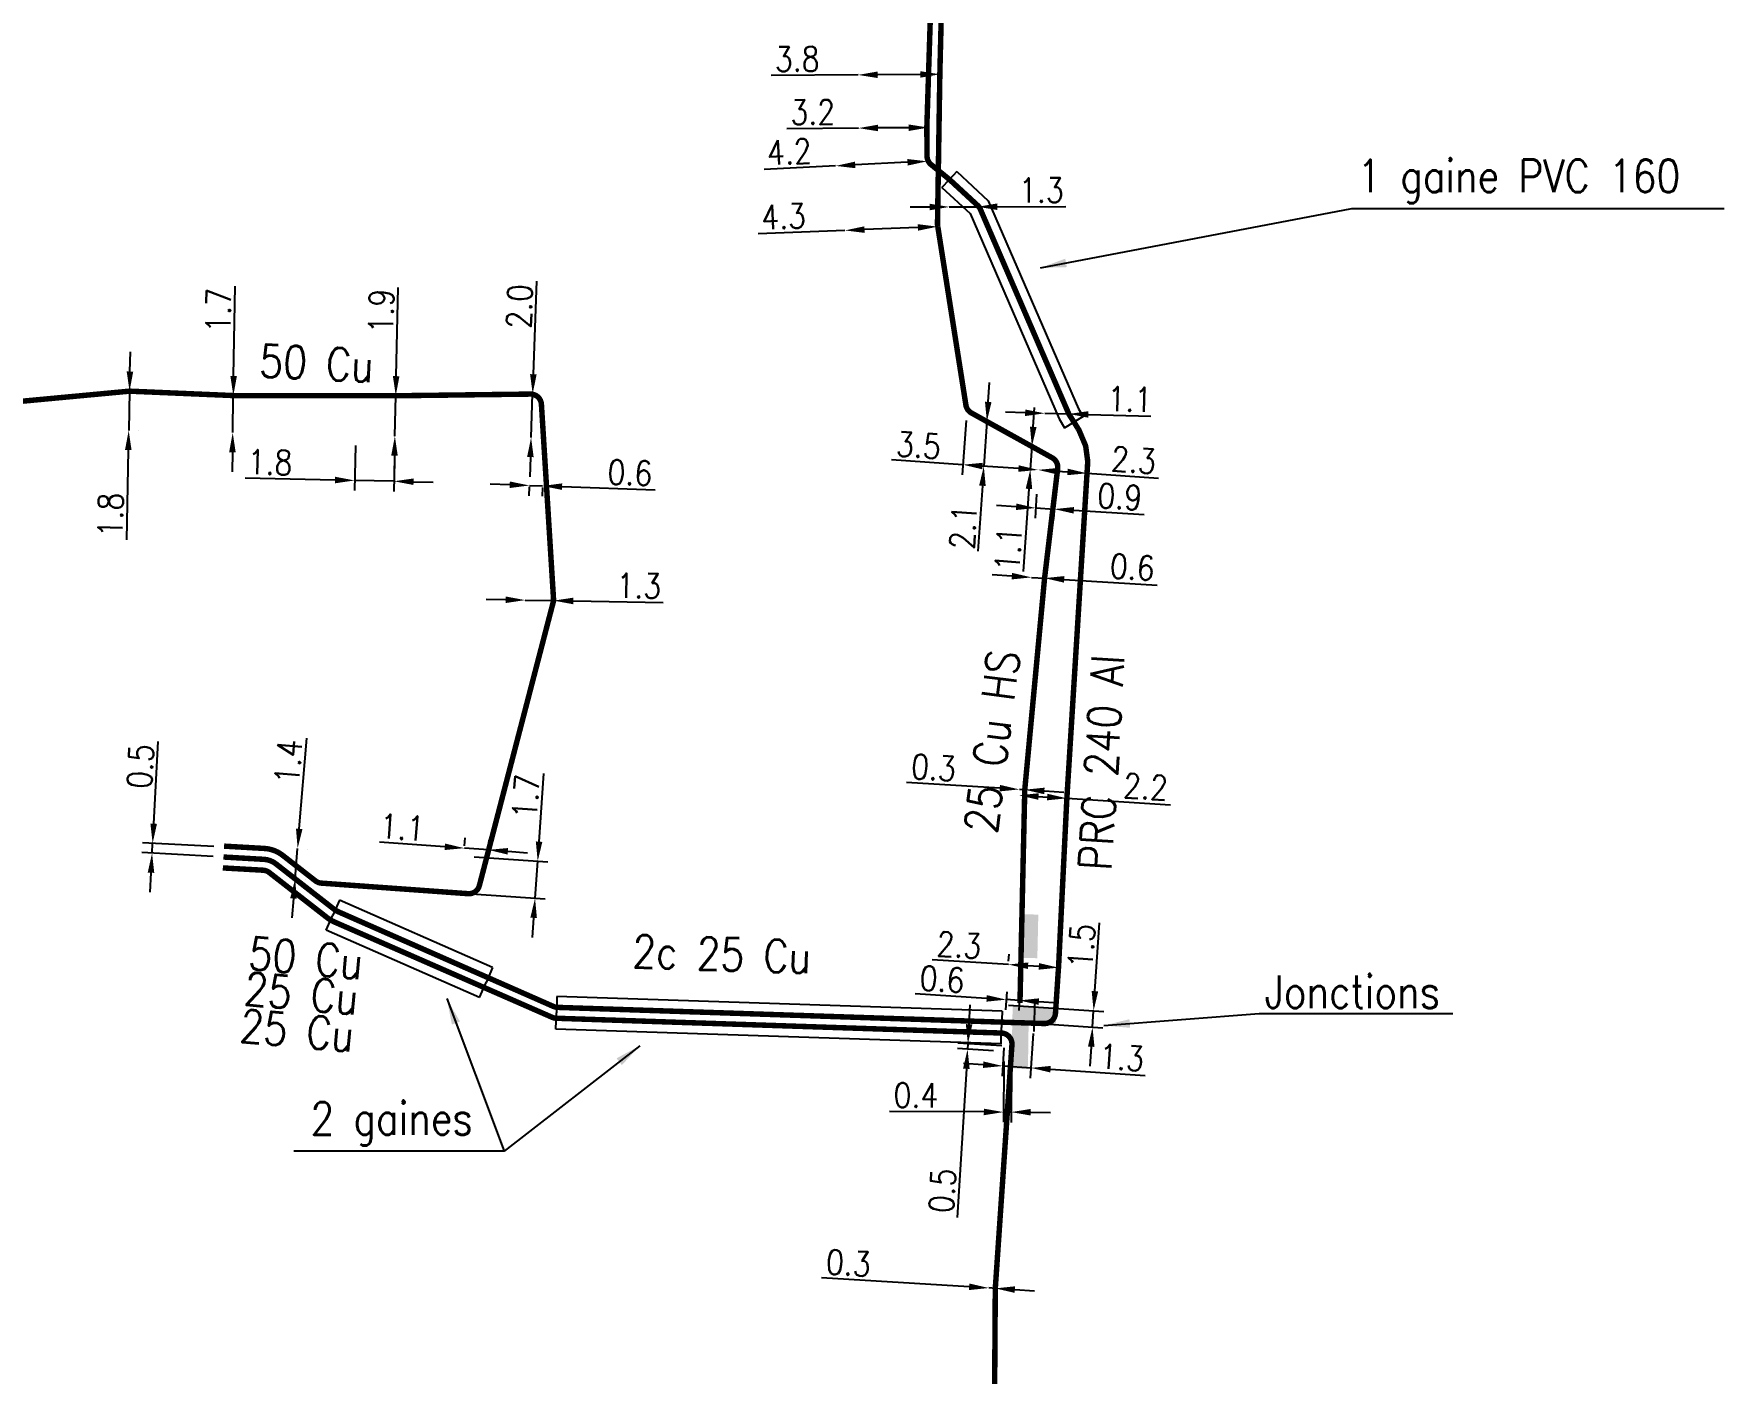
# Model space of a CAD drawing. Header units: millimetres. Extents: x 183999 to 184984, y 126000 to 127000.
# Drawn here: x 184782 to 184859.5, y 126127 to 126188.4 of the extents above; entities that cross this region are included whole.
import ezdxf
from ezdxf.enums import TextEntityAlignment as Align

# ---------------------------------------------------------------- set-up
doc = ezdxf.new("R2010")
doc.units = ezdxf.units.MM
doc.header["$PDMODE"] = 34
doc.layers.get('0').update_dxf_attribs({"linetype": 'CONTINUOUS'})
doc.layers.get('DEFPOINTS').update_dxf_attribs({"linetype": 'CONTINUOUS'})
for name, color, linetype in [('M_120', 5, 'M_ST_13'), ('M_300', 7, 'CONTINUOUS'), ('M_400', 7, 'CONTINUOUS'), ('M_908', 252, 'CONTINUOUS')]:
    doc.layers.add(name, color=color, linetype=linetype)
doc.styles.add('M_ROMANS', font='ROMANS.shx', dxfattribs={"width": 0.75})
doc.styles.get("Standard").update_dxf_attribs({"font": 'romans.shx', "width": 0.85})
doc.linetypes.add('M_ST_13', pattern='A,5,-0.3,["oo",Standard,S=1.5,R=0,X=0,Y=-0.5],-3', length=8.3)
doc.linetypes.add('MT_HS', pattern='A,2,-1,["E",Standard,S=0.85,R=0,X=-0.27,Y=-0.4],-1', length=4)
doc.dimstyles.get("Standard").update_dxf_attribs({"dimtxt": 1.5, "dimasz": 1.2, "dimexe": 0.625, "dimexo": 0.625, "dimgap": 0.25, "dimtad": 1, "dimdec": 1, "dimzin": 0, "dimdsep": 46, "dimtxsty": 'Standard', "dimcen": -0.5, "dimadec": 0, "dimazin": 0, "dimtfac": 1, "dimtdec": 1, "dimtmove": 0, "dimatfit": 3, "dimfxl": 1, "dimtolj": 1, "dimtzin": 0, "dimarcsym": 0})

# ---------------------------------------------------------------- blocks, each defined once
blk = doc.blocks.new('*D32')
at = {"layer": 'DEFPOINTS', "color": 0, "linetype": 'Continuous'}
for p in [(184826.662, 126144.931), (184827.261, 126144.893), (184826.611, 126144.103)]:
    blk.add_point(p, dxfattribs=at)
at = {"layer": 'M_908', "color": 0, "linetype": 'Continuous', "lineweight": -2}
for p, q in [((184825.713, 126144.159), (184822.44, 126144.363)), ((184826.633, 126144.463), (184826.582, 126143.635)), ((184827.21, 126144.066), (184826.611, 126144.103)), ((184827.232, 126144.426), (184827.181, 126143.598)), ((184828.108, 126144.01), (184829.006, 126143.954))]:
    blk.add_line(p, q, dxfattribs=at)
at = {"layer": 'M_908', "color": 0, "linetype": 'Continuous'}
for points in [[(184825.722, 126144.309), (184825.703, 126144.009), (184826.611, 126144.103)], [(184828.117, 126144.16), (184828.099, 126143.86), (184827.21, 126144.066)]]:
    blk.add_solid(points, dxfattribs=at)
at = {"layer": 'M_908', "color": 0, "linetype": 'Continuous', "insert": (184823.674, 126145.037), "char_height": 1.125, "attachment_point": 5, "rotation": 356.4396}
blk.add_mtext('\\A1;0.6', dxfattribs=at)
blk = doc.blocks.new('*D33')
at = {"layer": 'DEFPOINTS', "color": 0, "linetype": 'Continuous'}
for p in [(184827.211, 126153.742), (184827.211, 126153.742), (184827.46, 126153.727)]:
    blk.add_point(p, dxfattribs=at)
at = {"layer": 'M_908', "color": 0, "linetype": 'Continuous', "lineweight": -2}
for p, q in [((184826.312, 126153.798), (184822.046, 126154.064)), ((184827.46, 126153.727), (184827.211, 126153.742)), ((184828.358, 126153.671), (184829.257, 126153.615))]:
    blk.add_line(p, q, dxfattribs=at)
at = {"layer": 'M_908', "color": 0, "linetype": 'Continuous'}
for points in [[(184826.322, 126153.948), (184826.303, 126153.649), (184827.211, 126153.742)], [(184828.368, 126153.821), (184828.349, 126153.521), (184827.46, 126153.727)]]:
    blk.add_solid(points, dxfattribs=at)
at = {"layer": 'M_908', "color": 0, "linetype": 'Continuous', "insert": (184823.279, 126154.738), "char_height": 1.125, "attachment_point": 5, "rotation": 356.4396}
blk.add_mtext('\\A1;0.3', dxfattribs=at)
blk = doc.blocks.new('*D34')
at = {"layer": 'DEFPOINTS', "color": 0, "linetype": 'Continuous'}
for p in [(184827.769, 126163.464), (184827.769, 126163.464), (184828.368, 126163.428)]:
    blk.add_point(p, dxfattribs=at)
at = {"layer": 'M_908', "color": 0, "linetype": 'Continuous', "lineweight": -2}
for p, q in [((184826.871, 126163.519), (184825.972, 126163.574)), ((184827.769, 126163.464), (184828.368, 126163.428)), ((184829.266, 126163.373), (184833.533, 126163.113))]:
    blk.add_line(p, q, dxfattribs=at)
at = {"layer": 'M_908', "color": 0, "linetype": 'Continuous'}
for points in [[(184826.88, 126163.669), (184826.861, 126163.37), (184827.769, 126163.464)], [(184829.275, 126163.523), (184829.257, 126163.223), (184828.368, 126163.428)]]:
    blk.add_solid(points, dxfattribs=at)
at = {"layer": 'M_908', "color": 0, "linetype": 'Continuous', "insert": (184832.392, 126163.934), "char_height": 1.125, "attachment_point": 5, "rotation": 356.51057}
blk.add_mtext('\\A1;0.6', dxfattribs=at)
blk = doc.blocks.new('*D35')
at = {"layer": 'DEFPOINTS', "color": 0, "linetype": 'Continuous'}
for p in [(184828.03, 126167.746), (184828.878, 126167.694), (184827.963, 126166.645)]:
    blk.add_point(p, dxfattribs=at)
at = {"layer": 'M_908', "color": 0, "linetype": 'Continuous', "lineweight": -2}
for p, q in [((184828.001, 126167.278), (184827.934, 126166.177)), ((184827.064, 126166.7), (184826.166, 126166.754)), ((184827.963, 126166.645), (184828.811, 126166.593)), ((184828.85, 126167.226), (184828.783, 126166.125)), ((184829.71, 126166.538), (184832.937, 126166.342))]:
    blk.add_line(p, q, dxfattribs=at)
at = {"layer": 'M_908', "color": 0, "linetype": 'Continuous'}
for points in [[(184827.074, 126166.849), (184827.055, 126166.55), (184827.963, 126166.645)], [(184829.719, 126166.688), (184829.7, 126166.389), (184828.811, 126166.593)]]:
    blk.add_solid(points, dxfattribs=at)
at = {"layer": 'M_908', "color": 0, "linetype": 'Continuous', "insert": (184831.818, 126167.161), "char_height": 1.125, "attachment_point": 5, "rotation": 356.51057}
blk.add_mtext('\\A1;0.9', dxfattribs=at)
blk = doc.blocks.new('*D36')
at = {"layer": 'DEFPOINTS', "color": 0, "linetype": 'Continuous'}
for p in [(184824.8, 126171.122), (184828.069, 126168.392), (184828.069, 126168.392)]:
    blk.add_point(p, dxfattribs=at)
at = {"layer": 'M_908', "color": 0, "linetype": 'Continuous', "lineweight": -2}
for p, q in [((184824.768, 126170.654), (184824.595, 126168.162)), ((184824.628, 126168.63), (184821.357, 126168.856)), ((184827.171, 126168.454), (184825.525, 126168.568)), ((184828.037, 126167.924), (184828.037, 126167.924))]:
    blk.add_line(p, q, dxfattribs=at)
at = {"layer": 'M_908', "color": 0, "linetype": 'Continuous'}
for points in [[(184825.536, 126168.717), (184825.515, 126168.418), (184824.628, 126168.63)], [(184827.182, 126168.604), (184827.161, 126168.304), (184828.069, 126168.392)]]:
    blk.add_solid(points, dxfattribs=at)
at = {"layer": 'M_908', "color": 0, "linetype": 'Continuous', "insert": (184822.595, 126169.522), "char_height": 1.125, "attachment_point": 5, "rotation": 356.04131}
blk.add_mtext('\\A1;3.5', dxfattribs=at)
blk = doc.blocks.new('*D37')
at = {"layer": 'DEFPOINTS', "color": 0, "linetype": 'Continuous'}
for p in [(184827.787, 126169.464), (184827.714, 126168.416), (184827.714, 126168.416)]:
    blk.add_point(p, dxfattribs=at)
at = {"layer": 'M_908', "color": 0, "linetype": 'Continuous', "lineweight": -2}
for p, q in [((184827.849, 126170.362), (184827.911, 126171.259)), ((184827.787, 126169.464), (184827.714, 126168.416)), ((184827.652, 126167.518), (184827.39, 126163.731))]:
    blk.add_line(p, q, dxfattribs=at)
at = {"layer": 'M_908', "color": 0, "linetype": 'Continuous'}
for points in [[(184827.699, 126170.372), (184827.999, 126170.351), (184827.787, 126169.464)], [(184827.503, 126167.529), (184827.802, 126167.508), (184827.714, 126168.416)]]:
    blk.add_solid(points, dxfattribs=at)
at = {"layer": 'M_908', "color": 0, "linetype": 'Continuous', "insert": (184826.71, 126164.764), "char_height": 1.125, "attachment_point": 5, "rotation": 86.04131}
blk.add_mtext('\\A1;1.1', dxfattribs=at)
blk = doc.blocks.new('*D38')
at = {"layer": 'DEFPOINTS', "color": 0, "linetype": 'Continuous'}
for p in [(184825.723, 126170.609), (184825.582, 126168.564), (184825.582, 126168.564)]:
    blk.add_point(p, dxfattribs=at)
at = {"layer": 'M_908', "color": 0, "linetype": 'Continuous', "lineweight": -2}
for p, q in [((184825.786, 126171.507), (184825.848, 126172.405)), ((184825.723, 126170.609), (184825.582, 126168.564)), ((184825.52, 126167.666), (184825.312, 126164.668))]:
    blk.add_line(p, q, dxfattribs=at)
at = {"layer": 'M_908', "color": 0, "linetype": 'Continuous'}
for points in [[(184825.636, 126171.517), (184825.935, 126171.496), (184825.723, 126170.609)], [(184825.37, 126167.676), (184825.669, 126167.656), (184825.582, 126168.564)]]:
    blk.add_solid(points, dxfattribs=at)
at = {"layer": 'M_908', "color": 0, "linetype": 'Continuous', "insert": (184824.637, 126165.77), "char_height": 1.125, "attachment_point": 5, "rotation": 86.04131}
blk.add_mtext('\\A1;2.1', dxfattribs=at)
blk = doc.blocks.new('*D39')
at = {"layer": 'DEFPOINTS', "color": 0, "linetype": 'Continuous'}
for p in [(184819.214, 126179.373), (184819.214, 126179.373), (184823.458, 126179.605)]:
    blk.add_point(p, dxfattribs=at)
at = {"layer": 'M_908', "color": 0, "linetype": 'Continuous', "lineweight": -2}
for p, q in [((184819.214, 126179.373), (184815.242, 126179.213)), ((184822.561, 126179.509), (184820.113, 126179.41)), ((184823.477, 126179.137), (184823.479, 126179.077))]:
    blk.add_line(p, q, dxfattribs=at)
at = {"layer": 'M_908', "color": 0, "linetype": 'Continuous'}
for points in [[(184822.555, 126179.659), (184822.567, 126179.359), (184823.46, 126179.545)], [(184820.107, 126179.56), (184820.119, 126179.26), (184819.214, 126179.373)]]:
    blk.add_solid(points, dxfattribs=at)
at = {"layer": 'M_908', "color": 0, "linetype": 'Continuous', "insert": (184816.4, 126180.01), "char_height": 1.125, "attachment_point": 5, "rotation": 2.3182}
blk.add_mtext('\\A1;4.3', dxfattribs=at)
blk = doc.blocks.new('*D40')
at = {"layer": 'DEFPOINTS', "color": 0, "linetype": 'Continuous'}
for p in [(184819.817, 126186.502), (184819.817, 126186.502), (184823.567, 126186.531)]:
    blk.add_point(p, dxfattribs=at)
at = {"layer": 'M_908', "color": 0, "linetype": 'Continuous', "lineweight": -2}
for p, q in [((184819.817, 126186.502), (184815.842, 126186.471)), ((184822.667, 126186.524), (184820.717, 126186.509))]:
    blk.add_line(p, q, dxfattribs=at)
at = {"layer": 'M_908', "color": 0, "linetype": 'Continuous'}
for points in [[(184820.716, 126186.659), (184820.718, 126186.359), (184819.817, 126186.502)], [(184822.666, 126186.674), (184822.668, 126186.374), (184823.567, 126186.531)]]:
    blk.add_solid(points, dxfattribs=at)
at = {"layer": 'M_908', "color": 0, "linetype": 'Continuous', "insert": (184817.026, 126187.23), "char_height": 1.125, "attachment_point": 5, "rotation": 0.44677}
blk.add_mtext('\\A1;3.8', dxfattribs=at)
blk = doc.blocks.new('*D55')
at = {"layer": 'DEFPOINTS', "color": 0, "linetype": 'Continuous'}
for p in [(184826.501, 126141.729), (184826.851, 126141.727), (184826.484, 126138.946)]:
    blk.add_point(p, dxfattribs=at)
at = {"layer": 'M_120', "color": 0, "linetype": 'Continuous', "lineweight": -2}
for p, q in [((184826.498, 126141.261), (184826.481, 126138.478)), ((184826.848, 126141.259), (184826.831, 126138.475)), ((184825.584, 126138.952), (184821.256, 126138.977)), ((184826.834, 126138.944), (184826.484, 126138.946)), ((184827.734, 126138.939), (184828.634, 126138.934))]:
    blk.add_line(p, q, dxfattribs=at)
at = {"layer": 'M_120', "color": 0, "linetype": 'Continuous'}
for points in [[(184825.585, 126139.102), (184825.583, 126138.802), (184826.484, 126138.946)], [(184827.735, 126139.089), (184827.733, 126138.789), (184826.834, 126138.944)]]:
    blk.add_solid(points, dxfattribs=at)
at = {"layer": 'M_120', "color": 0, "linetype": 'Continuous', "insert": (184822.473, 126139.72), "char_height": 1.125, "attachment_point": 5, "rotation": 359.66166}
blk.add_mtext('\\A1;0.4', dxfattribs=at)
blk = doc.blocks.new('*D56')
at = {"layer": 'DEFPOINTS', "color": 0, "linetype": 'Continuous'}
for p in [(184825.81, 126130.88), (184825.81, 126130.88), (184826.109, 126130.862)]:
    blk.add_point(p, dxfattribs=at)
at = {"layer": 'M_120', "color": 0, "linetype": 'Continuous', "lineweight": -2}
for p, q in [((184824.912, 126130.935), (184818.147, 126131.348)), ((184826.109, 126130.862), (184825.81, 126130.88)), ((184827.008, 126130.807), (184827.906, 126130.752))]:
    blk.add_line(p, q, dxfattribs=at)
at = {"layer": 'M_120', "color": 0, "linetype": 'Continuous'}
for points in [[(184824.921, 126131.085), (184824.902, 126130.785), (184825.81, 126130.88)], [(184827.017, 126130.957), (184826.999, 126130.657), (184826.109, 126130.862)]]:
    blk.add_solid(points, dxfattribs=at)
at = {"layer": 'M_120', "color": 0, "linetype": 'Continuous', "insert": (184819.38, 126132.024), "char_height": 1.125, "attachment_point": 5, "rotation": 356.50417}
blk.add_mtext('\\A1;0.3', dxfattribs=at)
blk = doc.blocks.new('*D74')
at = {"layer": 'DEFPOINTS', "color": 0, "linetype": 'Continuous'}
for p in [(184824.838, 126141.832), (184826.501, 126141.729), (184826.871, 126141.948)]:
    blk.add_point(p, dxfattribs=at)
at = {"layer": 'M_120', "color": 0, "linetype": 'Continuous', "lineweight": -2}
for p, q in [((184824.908, 126142.971), (184824.964, 126143.869)), ((184826.033, 126141.758), (184824.37, 126141.861)), ((184826.403, 126141.977), (184824.385, 126142.102)), ((184824.853, 126142.073), (184824.838, 126141.832)), ((184824.782, 126140.934), (184824.359, 126134.11))]:
    blk.add_line(p, q, dxfattribs=at)
at = {"layer": 'M_120', "color": 0, "linetype": 'Continuous'}
for points in [[(184824.759, 126142.98), (184825.058, 126142.962), (184824.853, 126142.073)], [(184824.632, 126140.943), (184824.932, 126140.925), (184824.838, 126141.832)]]:
    blk.add_solid(points, dxfattribs=at)
at = {"layer": 'M_120', "color": 0, "linetype": 'Continuous', "insert": (184823.684, 126135.344), "char_height": 1.125, "attachment_point": 5, "rotation": 86.45395}
blk.add_mtext('\\A1;0.5', dxfattribs=at)
blk = doc.blocks.new('*D89')
at = {"layer": 'DEFPOINTS', "color": 0, "linetype": 'Continuous'}
for p in [(184787.479, 126151.27), (184790.752, 126151.09), (184790.727, 126150.641)]:
    blk.add_point(p, dxfattribs=at)
at = {"layer": 'M_120', "color": 0, "linetype": 'Continuous', "lineweight": -2}
for p, q in [((184787.528, 126152.169), (184787.736, 126155.945)), ((184790.283, 126151.116), (184787.011, 126151.296)), ((184787.454, 126150.821), (184787.479, 126151.27)), ((184790.259, 126150.666), (184786.986, 126150.847)), ((184787.404, 126149.922), (184787.355, 126149.024))]:
    blk.add_line(p, q, dxfattribs=at)
at = {"layer": 'M_120', "color": 0, "linetype": 'Continuous'}
for points in [[(184787.378, 126152.177), (184787.678, 126152.161), (184787.479, 126151.27)], [(184787.255, 126149.93), (184787.554, 126149.914), (184787.454, 126150.821)]]:
    blk.add_solid(points, dxfattribs=at)
at = {"layer": 'M_120', "color": 0, "linetype": 'Continuous', "insert": (184786.922, 126154.798), "char_height": 1.125, "attachment_point": 5, "rotation": 86.84791}
blk.add_mtext('\\A1;0.5', dxfattribs=at)
blk = doc.blocks.new('*D90')
at = {"layer": 'DEFPOINTS', "color": 0, "linetype": 'Continuous'}
for p in [(184794.127, 126151.035), (184794.127, 126151.035), (184794.012, 126149.64)]:
    blk.add_point(p, dxfattribs=at)
at = {"layer": 'M_120', "color": 0, "linetype": 'Continuous', "lineweight": -2}
for p, q in [((184794.201, 126151.932), (184794.544, 126156.087)), ((184794.012, 126149.64), (184794.127, 126151.035)), ((184794.594, 126150.997), (184794.594, 126150.997)), ((184794.479, 126149.601), (184794.479, 126149.601)), ((184793.938, 126148.743), (184793.864, 126147.846))]:
    blk.add_line(p, q, dxfattribs=at)
at = {"layer": 'M_120', "color": 0, "linetype": 'Continuous'}
for points in [[(184794.051, 126151.944), (184794.35, 126151.92), (184794.127, 126151.035)], [(184793.788, 126148.755), (184794.087, 126148.731), (184794.012, 126149.64)]]:
    blk.add_solid(points, dxfattribs=at)
at = {"layer": 'M_120', "color": 0, "linetype": 'Continuous', "insert": (184793.702, 126155.009), "char_height": 1.125, "attachment_point": 5, "rotation": 85.28321}
blk.add_mtext('\\A1;1.4', dxfattribs=at)
blk = doc.blocks.new('*D91')
at = {"layer": 'DEFPOINTS', "color": 0, "linetype": 'Continuous'}
for p in [(184801.744, 126150.689), (184805.132, 126150.447), (184801.623, 126148.993)]:
    blk.add_point(p, dxfattribs=at)
at = {"layer": 'M_120', "color": 0, "linetype": 'Continuous', "lineweight": -2}
for p, q in [((184805.196, 126151.344), (184805.42, 126154.478)), ((184802.212, 126150.656), (184805.599, 126150.413)), ((184805.01, 126148.751), (184805.132, 126150.447)), ((184802.09, 126148.96), (184805.478, 126148.717)), ((184804.946, 126147.853), (184804.882, 126146.955))]:
    blk.add_line(p, q, dxfattribs=at)
at = {"layer": 'M_120', "color": 0, "linetype": 'Continuous'}
for points in [[(184805.046, 126151.355), (184805.345, 126151.334), (184805.132, 126150.447)], [(184804.796, 126147.864), (184805.096, 126147.842), (184805.01, 126148.751)]]:
    blk.add_solid(points, dxfattribs=at)
at = {"layer": 'M_120', "color": 0, "linetype": 'Continuous', "insert": (184804.592, 126153.414), "char_height": 1.125, "attachment_point": 5, "rotation": 85.90579}
blk.add_mtext('\\A1;1.7', dxfattribs=at)
blk = doc.blocks.new('*D92')
at = {"layer": 'DEFPOINTS', "color": 0, "linetype": 'Continuous'}
for p in [(184801.77, 126151.047), (184801.744, 126150.689), (184802.841, 126150.61)]:
    blk.add_point(p, dxfattribs=at)
at = {"layer": 'M_120', "color": 0, "linetype": 'Continuous', "lineweight": -2}
for p, q in [((184800.872, 126151.111), (184797.886, 126151.325)), ((184802.867, 126150.968), (184801.77, 126151.047)), ((184801.777, 126151.157), (184801.803, 126151.515)), ((184802.875, 126151.078), (184802.9, 126151.436)), ((184803.765, 126150.904), (184804.662, 126150.84))]:
    blk.add_line(p, q, dxfattribs=at)
at = {"layer": 'M_120', "color": 0, "linetype": 'Continuous'}
for points in [[(184800.883, 126151.261), (184800.861, 126150.962), (184801.77, 126151.047)], [(184803.775, 126151.054), (184803.754, 126150.755), (184802.867, 126150.968)]]:
    blk.add_solid(points, dxfattribs=at)
at = {"layer": 'M_120', "color": 0, "linetype": 'Continuous', "insert": (184798.922, 126152.003), "char_height": 1.125, "attachment_point": 5, "rotation": 355.90579}
blk.add_mtext('\\A1;1.1', dxfattribs=at)
blk = doc.blocks.new('*D113')
at = {"layer": 'DEFPOINTS', "color": 0, "linetype": 'Continuous'}
for p in [(184786.421, 126172.002), (184786.382, 126170.202), (184786.382, 126170.202)]:
    blk.add_point(p, dxfattribs=at)
at = {"layer": 'M_120', "color": 0, "linetype": 'Continuous', "lineweight": -2}
for p, q in [((184786.44, 126172.902), (184786.459, 126173.802)), ((184786.421, 126172.002), (184786.382, 126170.202)), ((184786.889, 126171.992), (184786.889, 126171.992)), ((184786.851, 126170.192), (184786.851, 126170.192)), ((184786.363, 126169.303), (184786.275, 126165.188))]:
    blk.add_line(p, q, dxfattribs=at)
at = {"layer": 'M_120', "color": 0, "linetype": 'Continuous'}
for points in [[(184786.29, 126172.905), (184786.59, 126172.899), (184786.421, 126172.002)], [(184786.213, 126169.306), (184786.513, 126169.299), (184786.382, 126170.202)]]:
    blk.add_solid(points, dxfattribs=at)
at = {"layer": 'M_120', "color": 0, "linetype": 'Continuous', "insert": (184785.549, 126166.325), "char_height": 1.125, "attachment_point": 5, "rotation": 88.77427}
blk.add_mtext('\\A1;1.8', dxfattribs=at)
blk = doc.blocks.new('*D114')
at = {"layer": 'DEFPOINTS', "color": 0, "linetype": 'Continuous'}
for p in [(184791.179, 126171.8), (184791.151, 126170.1), (184791.151, 126170.1)]:
    blk.add_point(p, dxfattribs=at)
at = {"layer": 'M_120', "color": 0, "linetype": 'Continuous', "lineweight": -2}
for p, q in [((184791.193, 126172.7), (184791.259, 126176.815)), ((184791.151, 126170.1), (184791.179, 126171.8)), ((184791.137, 126169.2), (184791.123, 126168.301))]:
    blk.add_line(p, q, dxfattribs=at)
at = {"layer": 'M_120', "color": 0, "linetype": 'Continuous'}
for points in [[(184791.043, 126172.702), (184791.343, 126172.698), (184791.179, 126171.8)], [(184790.987, 126169.203), (184791.287, 126169.198), (184791.151, 126170.1)]]:
    blk.add_solid(points, dxfattribs=at)
at = {"layer": 'M_120', "color": 0, "linetype": 'Continuous', "insert": (184790.491, 126175.706), "char_height": 1.125, "attachment_point": 5, "rotation": 89.08508}
blk.add_mtext('\\A1;1.7', dxfattribs=at)
blk = doc.blocks.new('*D115')
at = {"layer": 'DEFPOINTS', "color": 0, "linetype": 'Continuous'}
for p in [(184796.785, 126169.98), (184798.585, 126169.941), (184796.741, 126167.908)]:
    blk.add_point(p, dxfattribs=at)
at = {"layer": 'M_120', "color": 0, "linetype": 'Continuous', "lineweight": -2}
for p, q in [((184796.775, 126169.511), (184796.731, 126167.44)), ((184798.575, 126169.473), (184798.531, 126167.401)), ((184795.841, 126167.927), (184791.727, 126168.016)), ((184798.541, 126167.87), (184796.741, 126167.908)), ((184799.441, 126167.85), (184800.34, 126167.831))]:
    blk.add_line(p, q, dxfattribs=at)
at = {"layer": 'M_120', "color": 0, "linetype": 'Continuous'}
for points in [[(184795.845, 126168.077), (184795.838, 126167.777), (184796.741, 126167.908)], [(184799.444, 126168), (184799.437, 126167.7), (184798.541, 126167.87)]]:
    blk.add_solid(points, dxfattribs=at)
at = {"layer": 'M_120', "color": 0, "linetype": 'Continuous', "insert": (184792.863, 126168.741), "char_height": 1.125, "attachment_point": 5, "rotation": 358.77427}
blk.add_mtext('\\A1;1.8', dxfattribs=at)
blk = doc.blocks.new('*D116')
at = {"layer": 'DEFPOINTS', "color": 0, "linetype": 'Continuous'}
for p in [(184798.625, 126171.791), (184798.585, 126169.941), (184798.585, 126169.941)]:
    blk.add_point(p, dxfattribs=at)
at = {"layer": 'M_120', "color": 0, "linetype": 'Continuous', "lineweight": -2}
for p, q in [((184798.644, 126172.691), (184798.731, 126176.752)), ((184798.585, 126169.941), (184798.625, 126171.791)), ((184798.566, 126169.041), (184798.547, 126168.142))]:
    blk.add_line(p, q, dxfattribs=at)
at = {"layer": 'M_120', "color": 0, "linetype": 'Continuous'}
for points in [[(184798.494, 126172.694), (184798.794, 126172.687), (184798.625, 126171.791)], [(184798.416, 126169.045), (184798.716, 126169.038), (184798.585, 126169.941)]]:
    blk.add_solid(points, dxfattribs=at)
at = {"layer": 'M_120', "color": 0, "linetype": 'Continuous', "insert": (184797.957, 126175.67), "char_height": 1.125, "attachment_point": 5, "rotation": 88.77427}
blk.add_mtext('\\A1;1.9', dxfattribs=at)
blk = doc.blocks.new('*D117')
at = {"layer": 'DEFPOINTS', "color": 0, "linetype": 'Continuous'}
for p in [(184804.901, 126171.878), (184804.829, 126169.879), (184804.829, 126169.879)]:
    blk.add_point(p, dxfattribs=at)
at = {"layer": 'M_120', "color": 0, "linetype": 'Continuous', "lineweight": -2}
for p, q in [((184804.933, 126172.777), (184805.086, 126177.049)), ((184804.829, 126169.879), (184804.901, 126171.878)), ((184804.797, 126168.98), (184804.765, 126168.08))]:
    blk.add_line(p, q, dxfattribs=at)
at = {"layer": 'M_120', "color": 0, "linetype": 'Continuous'}
for points in [[(184804.783, 126172.783), (184805.083, 126172.772), (184804.901, 126171.878)], [(184804.647, 126168.985), (184804.947, 126168.974), (184804.829, 126169.879)]]:
    blk.add_solid(points, dxfattribs=at)
at = {"layer": 'M_120', "color": 0, "linetype": 'Continuous', "insert": (184804.294, 126175.888), "char_height": 1.125, "attachment_point": 5, "rotation": 87.94882}
blk.add_mtext('\\A1;2.0', dxfattribs=at)
blk = doc.blocks.new('*D118')
at = {"layer": 'DEFPOINTS', "color": 0, "linetype": 'Continuous'}
for p in [(184804.562, 126162.421), (184804.562, 126162.421), (184805.862, 126162.398)]:
    blk.add_point(p, dxfattribs=at)
at = {"layer": 'M_120', "color": 0, "linetype": 'Continuous', "lineweight": -2}
for p, q in [((184803.662, 126162.437), (184802.762, 126162.453)), ((184804.562, 126162.421), (184805.862, 126162.398)), ((184806.762, 126162.382), (184810.877, 126162.309))]:
    blk.add_line(p, q, dxfattribs=at)
at = {"layer": 'M_120', "color": 0, "linetype": 'Continuous'}
for points in [[(184803.665, 126162.587), (184803.659, 126162.287), (184804.562, 126162.421)], [(184806.764, 126162.532), (184806.759, 126162.232), (184805.862, 126162.398)]]:
    blk.add_solid(points, dxfattribs=at)
at = {"layer": 'M_120', "color": 0, "linetype": 'Continuous', "insert": (184809.769, 126163.079), "char_height": 1.125, "attachment_point": 5, "rotation": 358.98106}
blk.add_mtext('\\A1;1.3', dxfattribs=at)
blk = doc.blocks.new('*D119')
at = {"layer": 'DEFPOINTS', "color": 0, "linetype": 'Continuous'}
for p in [(184804.765, 126168.08), (184805.364, 126168.059), (184804.75, 126167.678)]:
    blk.add_point(p, dxfattribs=at)
at = {"layer": 'M_120', "color": 0, "linetype": 'Continuous', "lineweight": -2}
for p, q in [((184803.851, 126167.71), (184802.951, 126167.742)), ((184804.748, 126167.612), (184804.733, 126167.209)), ((184804.75, 126167.678), (184805.35, 126167.656)), ((184805.348, 126167.59), (184805.333, 126167.188)), ((184806.249, 126167.624), (184810.522, 126167.471))]:
    blk.add_line(p, q, dxfattribs=at)
at = {"layer": 'M_120', "color": 0, "linetype": 'Continuous'}
for points in [[(184803.856, 126167.86), (184803.845, 126167.56), (184804.75, 126167.678)], [(184806.255, 126167.774), (184806.244, 126167.474), (184805.35, 126167.656)]]:
    blk.add_solid(points, dxfattribs=at)
at = {"layer": 'M_120', "color": 0, "linetype": 'Continuous', "insert": (184809.36, 126168.263), "char_height": 1.125, "attachment_point": 5, "rotation": 357.94882}
blk.add_mtext('\\A1;0.6', dxfattribs=at)
blk = doc.blocks.new('M_300_03')
at = {"color": 0, "linetype": 'Continuous'}
blk.add_solid([(-1, 0.75), (-1, 0), (1, 0.75), (1, 0)], dxfattribs=at)
at = {"color": 0, "linetype": 'Continuous', "style": 'M_ROMANS', "width": 0.75, "flags": 3}
for tag, p in [('DEF_LEG', (0, -4.625)), ('DEF_COUP', (0, -7.125)), ('DEF_TYPE', (0, -9.625))]:
    blk.add_attdef(tag, text='', height=1.2, dxfattribs=at).set_placement(p, align=Align.MIDDLE)
blk = doc.blocks.new('*D187')
at = {"layer": 'DEFPOINTS', "color": 0, "linetype": 'Continuous'}
for p in [(184826.244, 126143.884), (184830.616, 126143.593), (184827.883, 126143.021)]:
    blk.add_point(p, dxfattribs=at)
at = {"layer": 'M_120', "color": 0, "linetype": 'Continuous', "lineweight": -2}
for p, q in [((184830.676, 126144.491), (184830.885, 126147.626)), ((184826.712, 126143.853), (184831.084, 126143.562)), ((184830.566, 126142.842), (184830.616, 126143.593)), ((184828.35, 126142.99), (184831.034, 126142.811)), ((184830.507, 126141.944), (184830.447, 126141.046))]:
    blk.add_line(p, q, dxfattribs=at)
at = {"layer": 'M_120', "color": 0, "linetype": 'Continuous'}
for points in [[(184830.526, 126144.501), (184830.826, 126144.481), (184830.616, 126143.593)], [(184830.357, 126141.954), (184830.656, 126141.934), (184830.566, 126142.842)]]:
    blk.add_solid(points, dxfattribs=at)
at = {"layer": 'M_120', "color": 0, "linetype": 'Continuous', "insert": (184830.062, 126146.557), "char_height": 1.125, "attachment_point": 5, "rotation": 86.18983}
blk.add_mtext('\\A1;1.5', dxfattribs=at)
blk = doc.blocks.new('*D188')
at = {"layer": 'DEFPOINTS', "color": 0, "linetype": 'Continuous'}
for p in [(184827.883, 126143.021), (184826.536, 126142.361), (184826.449, 126141.059)]:
    blk.add_point(p, dxfattribs=at)
at = {"layer": 'M_120', "color": 0, "linetype": 'Continuous', "lineweight": -2}
for p, q in [((184827.852, 126142.553), (184827.715, 126140.505)), ((184826.505, 126141.893), (184826.418, 126140.591)), ((184825.551, 126141.119), (184824.653, 126141.178)), ((184826.449, 126141.059), (184827.746, 126140.972)), ((184828.644, 126140.913), (184832.973, 126140.624))]:
    blk.add_line(p, q, dxfattribs=at)
at = {"layer": 'M_120', "color": 0, "linetype": 'Continuous'}
for points in [[(184825.561, 126141.268), (184825.541, 126140.969), (184826.449, 126141.059)], [(184828.654, 126141.062), (184828.634, 126140.763), (184827.746, 126140.972)]]:
    blk.add_solid(points, dxfattribs=at)
at = {"layer": 'M_120', "color": 0, "linetype": 'Continuous', "insert": (184831.904, 126141.447), "char_height": 1.125, "attachment_point": 5, "rotation": 356.18983}
blk.add_mtext('\\A1;1.3', dxfattribs=at)
blk = doc.blocks.new('*D189')
at = {"layer": 'DEFPOINTS', "color": 0, "linetype": 'Continuous'}
for p in [(184826.711, 126145.712), (184826.691, 126145.398), (184828.987, 126145.256)]:
    blk.add_point(p, dxfattribs=at)
at = {"layer": 'M_120', "color": 0, "linetype": 'Continuous', "lineweight": -2}
for p, q in [((184826.711, 126145.712), (184823.213, 126145.93)), ((184826.721, 126145.866), (184826.74, 126146.18)), ((184828.108, 126145.625), (184827.609, 126145.656)), ((184829.016, 126145.723), (184829.036, 126146.037))]:
    blk.add_line(p, q, dxfattribs=at)
at = {"layer": 'M_120', "color": 0, "linetype": 'Continuous'}
for points in [[(184827.619, 126145.806), (184827.6, 126145.507), (184826.711, 126145.712)], [(184828.118, 126145.775), (184828.099, 126145.476), (184829.007, 126145.569)]]:
    blk.add_solid(points, dxfattribs=at)
at = {"layer": 'M_120', "color": 0, "linetype": 'Continuous', "insert": (184824.446, 126146.605), "char_height": 1.125, "attachment_point": 5, "rotation": 356.4396}
blk.add_mtext('\\A1;2.3', dxfattribs=at)
blk = doc.blocks.new('*D190')
at = {"layer": 'DEFPOINTS', "color": 0, "linetype": 'Continuous'}
for p in [(184828.069, 126168.392), (184828.069, 126168.392), (184830.314, 126168.236)]:
    blk.add_point(p, dxfattribs=at)
at = {"layer": 'M_120', "color": 0, "linetype": 'Continuous', "lineweight": -2}
for p, q in [((184828.967, 126168.33), (184829.416, 126168.299)), ((184830.314, 126168.236), (184833.585, 126168.01))]:
    blk.add_line(p, q, dxfattribs=at)
at = {"layer": 'M_120', "color": 0, "linetype": 'Continuous'}
for points in [[(184828.978, 126168.479), (184828.957, 126168.18), (184828.069, 126168.392)], [(184829.426, 126168.448), (184829.406, 126168.149), (184830.314, 126168.236)]]:
    blk.add_solid(points, dxfattribs=at)
at = {"layer": 'M_120', "color": 0, "linetype": 'Continuous', "insert": (184832.45, 126168.84), "char_height": 1.125, "attachment_point": 5, "rotation": 356.04131}
blk.add_mtext('\\A1;2.3', dxfattribs=at)
blk = doc.blocks.new('*D191')
at = {"layer": 'DEFPOINTS', "color": 0, "linetype": 'Continuous'}
for p in [(184827.194, 126153.471), (184827.194, 126153.471), (184829.39, 126153.334)]:
    blk.add_point(p, dxfattribs=at)
at = {"layer": 'M_120', "color": 0, "linetype": 'Continuous', "lineweight": -2}
for p, q in [((184828.092, 126153.415), (184828.491, 126153.39)), ((184829.39, 126153.334), (184834.142, 126153.039))]:
    blk.add_line(p, q, dxfattribs=at)
at = {"layer": 'M_120', "color": 0, "linetype": 'Continuous'}
for points in [[(184828.101, 126153.565), (184828.083, 126153.265), (184827.194, 126153.471)], [(184828.501, 126153.54), (184828.482, 126153.241), (184829.39, 126153.334)]]:
    blk.add_solid(points, dxfattribs=at)
at = {"layer": 'M_120', "color": 0, "linetype": 'Continuous', "insert": (184833.001, 126153.861), "char_height": 1.125, "attachment_point": 5, "rotation": 356.4396}
blk.add_mtext('\\A1;2.2', dxfattribs=at)
blk = doc.blocks.new('*D192')
at = {"layer": 'DEFPOINTS', "color": 0, "linetype": 'Continuous'}
for p in [(184828.378, 126170.986), (184828.378, 126170.986), (184829.478, 126170.958)]:
    blk.add_point(p, dxfattribs=at)
at = {"layer": 'M_120', "color": 0, "linetype": 'Continuous', "lineweight": -2}
for p, q in [((184827.478, 126171.01), (184826.579, 126171.033)), ((184828.378, 126170.986), (184829.478, 126170.958)), ((184830.377, 126170.934), (184833.245, 126170.859))]:
    blk.add_line(p, q, dxfattribs=at)
at = {"layer": 'M_120', "color": 0, "linetype": 'Continuous'}
for points in [[(184827.482, 126171.16), (184827.474, 126170.86), (184828.378, 126170.986)], [(184830.381, 126171.084), (184830.373, 126170.784), (184829.478, 126170.958)]]:
    blk.add_solid(points, dxfattribs=at)
at = {"layer": 'M_120', "color": 0, "linetype": 'Continuous', "insert": (184832.281, 126171.635), "char_height": 1.125, "attachment_point": 5, "rotation": 358.50477}
blk.add_mtext('\\A1;1.1', dxfattribs=at)
blk = doc.blocks.new('*D193')
at = {"layer": 'DEFPOINTS', "color": 0, "linetype": 'Continuous'}
for p in [(184824.001, 126180.45), (184824.001, 126180.45), (184825.301, 126180.455)]:
    blk.add_point(p, dxfattribs=at)
at = {"layer": 'M_120', "color": 0, "linetype": 'Continuous', "lineweight": -2}
for p, q in [((184823.101, 126180.446), (184822.201, 126180.442)), ((184824.001, 126180.45), (184825.301, 126180.455)), ((184826.201, 126180.459), (184829.343, 126180.473))]:
    blk.add_line(p, q, dxfattribs=at)
at = {"layer": 'M_120', "color": 0, "linetype": 'Continuous'}
for points in [[(184823.1, 126180.596), (184823.102, 126180.296), (184824.001, 126180.45)], [(184826.2, 126180.609), (184826.202, 126180.309), (184825.301, 126180.455)]]:
    blk.add_solid(points, dxfattribs=at)
at = {"layer": 'M_120', "color": 0, "linetype": 'Continuous', "insert": (184828.219, 126181.218), "char_height": 1.125, "attachment_point": 5, "rotation": 0.24785}
blk.add_mtext('\\A1;1.3', dxfattribs=at)
blk = doc.blocks.new('*D194')
at = {"layer": 'DEFPOINTS', "color": 0, "linetype": 'Continuous'}
for p in [(184818.788, 126182.331), (184818.788, 126182.331), (184822.982, 126182.541)]:
    blk.add_point(p, dxfattribs=at)
at = {"layer": 'M_120', "color": 0, "linetype": 'Continuous', "lineweight": -2}
for p, q in [((184818.788, 126182.331), (184815.513, 126182.168)), ((184822.083, 126182.496), (184819.686, 126182.376))]:
    blk.add_line(p, q, dxfattribs=at)
at = {"layer": 'M_120', "color": 0, "linetype": 'Continuous'}
for points in [[(184819.679, 126182.526), (184819.694, 126182.226), (184818.788, 126182.331)], [(184822.076, 126182.646), (184822.091, 126182.346), (184822.982, 126182.541)]]:
    blk.add_solid(points, dxfattribs=at)
at = {"layer": 'M_120', "color": 0, "linetype": 'Continuous', "insert": (184816.664, 126182.977), "char_height": 1.125, "attachment_point": 5, "rotation": 2.85313}
blk.add_mtext('\\A1;4.2', dxfattribs=at)
blk = doc.blocks.new('*D195')
at = {"layer": 'DEFPOINTS', "color": 0, "linetype": 'Continuous'}
for p in [(184819.836, 126184.063), (184819.836, 126184.063), (184823.036, 126184.088)]:
    blk.add_point(p, dxfattribs=at)
at = {"layer": 'M_120', "color": 0, "linetype": 'Continuous', "lineweight": -2}
for p, q in [((184819.836, 126184.063), (184816.558, 126184.037)), ((184822.136, 126184.081), (184820.736, 126184.07))]:
    blk.add_line(p, q, dxfattribs=at)
at = {"layer": 'M_120', "color": 0, "linetype": 'Continuous'}
for points in [[(184820.735, 126184.22), (184820.737, 126183.92), (184819.836, 126184.063)], [(184822.135, 126184.231), (184822.137, 126183.931), (184823.036, 126184.088)]]:
    blk.add_solid(points, dxfattribs=at)
at = {"layer": 'M_120', "color": 0, "linetype": 'Continuous', "insert": (184817.741, 126184.796), "char_height": 1.125, "attachment_point": 5, "rotation": 0.44677}
blk.add_mtext('\\A1;3.2', dxfattribs=at)
blk = doc.blocks.new('M_300_04')
at = {"color": 0, "linetype": 'Continuous'}
blk.add_line((0, 1.125), (0, -0.375), dxfattribs=at)
blk.add_solid([(-1, 0.75), (-1, 0), (1, 0.75), (1, 0)], dxfattribs=at)
at = {"color": 0, "linetype": 'Continuous', "width": 0.75, "flags": 3}
for tag, p in [('DEF_LEG', (0, -4.625)), ('DEF_COUP', (0, -7.125)), ('DEF_TYPE', (0, -9.625))]:
    blk.add_attdef(tag, text='', height=1.2, dxfattribs=at).set_placement(p, align=Align.MIDDLE)

msp = doc.modelspace()

# ---------------------------------------------------------------- linework, layer by layer
at = {"layer": 'M_120'}
for points in [[(184790.727, 126150.641, 0.25, 0.25, 0), (184792.575, 126150.535, 0.25, 0.25, -0.152513), (184793.133, 126150.326, 0.25, 0.25, 0), (184795.79, 126148.253, 0.25, 0.25, 0.061974), (184796.002, 126148.127, 0.25, 0.25, 0), (184805.855, 126143.789, 0.25, 0.25, 0.095669), (184806.04, 126143.747, 0.25, 0.25, 0), (184827.883, 126143.021, 0.25, 0.25, 0), (184828.351, 126143.006, 0.25, 0.25, 0.404494), (184828.867, 126143.472, 0.25, 0.25, 0), (184828.985, 126145.256, 0.25, 0.25, 0), (184829.012, 126145.651, 0.25, 0.25, 0), (184829.39, 126153.334, 0.25, 0.25, 0), (184830.314, 126168.236, 0.25, 0.25, 0), (184830.344, 126168.724, 0.25, 0.25, 0.048704), (184830.341, 126168.821, 0.25, 0.25, 0), (184830.26, 126169.428, 0.25, 0.25, 0.067429), (184830.224, 126169.558, 0.25, 0.25, 0), (184829.954, 126170.193, 0.25, 0.25, 0.04777), (184829.908, 126170.277, 0.25, 0.25, 0), (184829.478, 126170.958, 0.25, 0.25, 0), (184825.423, 126180.344, 0.25, 0.25, 0.105438), (184825.302, 126180.515, 0.25, 0.25, 0), (184824.006, 126181.709, 0.25, 0.25, 0), (184823.165, 126182.392, 0.25, 0.25, -0.223816), (184822.98, 126182.776, 0.25, 0.25, 0), (184822.97, 126184.087, 0.25, 0.25, 0), (184823.126, 126188.967, 0.25, 0.25, 0)], [(184790.755, 126151.14, 0.25, 0.25, 0), (184792.603, 126151.034, 0.25, 0.25, -0.152513), (184793.44, 126150.72, 0.25, 0.25, 0), (184794.942, 126149.549, 0.25, 0.25, 0.148707), (184795.213, 126149.444, 0.25, 0.25, 0), (184801.973, 126148.958, 0.25, 0.25, 0.346924), (184802.46, 126149.341, 0.25, 0.25, 0), (184805.862, 126162.398, 0.25, 0.25, 0), (184805.302, 126171.399, 0.25, 0.25, 0.399727), (184804.796, 126171.868, 0.25, 0.25, 0), (184798.625, 126171.791, 0.25, 0.25, 0), (184791.179, 126171.8, 0.25, 0.25, 0), (184786.421, 126172.002, 0.25, 0.25, 0), (184778.808, 126171.289, 0.25, 0.25, 0)], [(184790.698, 126150.141, 0.25, 0.25, 0), (184792.546, 126150.036, 0.25, 0.25, -0.152513), (184792.825, 126149.931, 0.25, 0.25, 0), (184795.485, 126147.857, 0.25, 0.25, 0.062456), (184795.806, 126147.666, 0.25, 0.25, 0), (184805.797, 126143.29, 0.25, 0.25, 0.095185), (184805.981, 126143.248, 0.25, 0.25, 0), (184826.389, 126142.57, 0.25, 0.25, -0.424477), (184826.872, 126142.037, 0.25, 0.25, 0), (184826.109, 126130.862, 0.25, 0.25, 0), (184826.057, 126122.996, 0.25, 0.25, 0.124373)]]:
    msp.add_lwpolyline(points, format="xyseb", dxfattribs=at)
at = {"layer": 'M_400', "color": 7, "linetype": 'CONTINUOUS'}
for p, q in [((184824.347, 126182.074), (184824.006, 126181.709)), ((184824.347, 126182.074), (184825.789, 126180.73)), ((184823.665, 126181.343), (184824.006, 126181.709)), ((184823.665, 126181.343), (184824.954, 126180.141)), ((184825.789, 126180.73), (184829.922, 126171.187)), ((184824.954, 126180.141), (184829.031, 126170.728)), ((184829.922, 126171.187), (184830.134, 126170.836)), ((184829.031, 126170.728), (184829.277, 126170.32)), ((184829.277, 126170.32), (184829.706, 126170.578)), ((184830.134, 126170.836), (184829.706, 126170.578)), ((184796.042, 126148.667), (184795.74, 126147.98)), ((184803.067, 126145.578), (184796.042, 126148.667)), ((184796.042, 126148.667), (184796.042, 126148.667)), ((184796.042, 126148.667), (184796.042, 126148.667)), ((184795.438, 126147.294), (184795.74, 126147.98)), ((184802.463, 126144.204), (184795.438, 126147.294)), ((184795.438, 126147.294), (184795.438, 126147.294)), ((184795.438, 126147.294), (184795.438, 126147.294)), ((184803.067, 126145.578), (184802.765, 126144.891)), ((184802.463, 126144.204), (184802.765, 126144.891)), ((184806.014, 126144.248), (184805.989, 126143.498)), ((184826.426, 126143.57), (184806.014, 126144.248)), ((184805.964, 126142.749), (184805.989, 126143.498)), ((184826.426, 126143.57), (184826.401, 126142.82)), ((184826.376, 126142.071), (184805.964, 126142.749)), ((184826.376, 126142.071), (184826.401, 126142.82))]:
    msp.add_line(p, q, dxfattribs=at)
at = {"layer": 'M_908', "linetype": 'MT_HS'}
msp.add_lwpolyline([(184827.24, 126143.944, 0.25, 0.25, 0), (184827.24, 126143.944, 0.25, 0.25, 0), (184827.46, 126153.727, 0.25, 0.25, 0), (184828.368, 126163.428, 0.25, 0.25, 0), (184828.969, 126168.452, 0.25, 0.25, 0.30475), (184828.715, 126168.948, 0.25, 0.25, 0), (184827.787, 126169.464, 0.25, 0.25, 0), (184825.723, 126170.609, 0.25, 0.25, 0), (184825.013, 126171.003, 0.25, 0.25, -0.230959), (184824.762, 126171.363, 0.25, 0.25, 0), (184823.474, 126179.541, 0.25, 0.25, -0.065706), (184823.459, 126179.671, 0.25, 0.25, 0), (184823.513, 126183.101, 0.25, 0.25, 0), (184823.567, 126186.531, 0.25, 0.25, 0), (184823.742, 126193.776, 0.25, 0.25, -0.173153)], format="xyseb", dxfattribs=at)

# ---------------------------------------------------------------- block references
at = {"layer": 'M_300'}
for name, p, rotation in [('M_300_04', (184827.883, 126143.021), 357.8370251249529), ('M_300_03', (184826.871, 126141.948), 269.1521356435936)]:
    msp.add_blockref(name, p, dxfattribs=dict(at, rotation=rotation))
at = {"layer": 'M_908', "rotation": 268.7097854022949}
msp.add_blockref('M_300_03', (184827.309, 126147.018), dxfattribs=at)

# ---------------------------------------------------------------- texts
at = {"layer": 'M_120', "width": 0.85}
for s, rotation, p in [('50 Cu', 357.31271, (184794.999, 126173.283)), ('PRC 240 Al', 86.45038, (184830.98, 126154.974)), ('50 Cu', 354.82215, (184794.509, 126146.012)), ('2c 25 Cu', 358.09769, (184813.573, 126146.189)), ('25 Cu', 354.82215, (184794.304, 126144.385)), ('25 Cu', 354.82215, (184794.107, 126142.683))]:
    msp.add_text(s, height=1.5, rotation=rotation, dxfattribs=at).set_placement(p, align=Align.MIDDLE)
at = {"layer": 'M_300', "insert": (184838.462, 126144.465), "char_height": 1.5, "attachment_point": 4}
msp.add_mtext('Jonctions', dxfattribs=at)
at = {"layer": 'M_400', "char_height": 1.5}
for s, insert, attachment_point in [('1 gaine PVC 160 ', (184842.705, 126181.621), 4), ('2 gaines', (184802.149, 126138.408), 6)]:
    msp.add_mtext(s, dxfattribs=dict(at, insert=insert, attachment_point=attachment_point))
at = {"layer": 'M_908', "linetype": 'MT_HS', "width": 0.85}
msp.add_text('25 Cu HS', height=1.5, rotation=82.59446, dxfattribs=at).set_placement((184825.967, 126155.937), align=Align.MIDDLE)

# ---------------------------------------------------------------- dimensions: what is measured, and where the dimension line sits
at = {"layer": 'M_120', "linetype": 'Continuous'}
for base, p1, p2, angle, picture, middle in [((184819.836, 126184.063), (184823.036, 126184.088), (184819.836, 126184.063), 0.44677, '*D195', (184817.747, 126184.046)), ((184818.788, 126182.331), (184822.982, 126182.541), (184818.788, 126182.331), 2.85313, '*D194', (184816.701, 126182.227)), ((184824.001, 126180.45), (184825.301, 126180.455), (184824.001, 126180.45), 0.24785, '*D193', (184828.222, 126180.468)), ((184791.151, 126170.1), (184791.179, 126171.8), (184791.151, 126170.1), 89.08508, '*D114', (184791.241, 126175.694)), ((184798.585, 126169.941), (184798.625, 126171.791), (184798.585, 126169.941), 88.77427, '*D116', (184798.707, 126175.654)), ((184804.829, 126169.879), (184804.901, 126171.878), (184804.829, 126169.879), 87.94882, '*D117', (184805.043, 126175.861)), ((184786.382, 126170.202), (184786.421, 126172.002), (184786.382, 126170.202), 88.77427, '*D113', (184786.299, 126166.309)), ((184828.378, 126170.986), (184829.478, 126170.958), (184828.378, 126170.986), 358.50477, '*D192', (184832.261, 126170.885)), ((184796.741, 126167.908), (184798.585, 126169.941), (184796.785, 126169.98), 358.77427, '*D115', (184792.847, 126167.992)), ((184828.069, 126168.392), (184830.314, 126168.236), (184828.069, 126168.392), 356.04131, '*D190', (184832.398, 126168.092)), ((184804.75, 126167.678), (184805.364, 126168.059), (184804.765, 126168.08), 357.94882, '*D119', (184809.333, 126167.514)), ((184804.562, 126162.421), (184805.862, 126162.398), (184804.562, 126162.421), 358.98106, '*D118', (184809.756, 126162.329)), ((184787.479, 126151.27), (184790.727, 126150.641), (184790.752, 126151.09), 266.84791, '*D89', (184787.671, 126154.757)), ((184794.127, 126151.035), (184794.012, 126149.64), (184794.127, 126151.035), 265.28321, '*D90', (184794.45, 126154.947)), ((184805.132, 126150.447), (184801.623, 126148.993), (184801.744, 126150.689), 265.90579, '*D91', (184805.34, 126153.36)), ((184827.194, 126153.471), (184829.39, 126153.334), (184827.194, 126153.471), 356.4396, '*D191', (184832.955, 126153.113)), ((184801.77, 126151.047), (184802.841, 126150.61), (184801.744, 126150.689), 355.90579, '*D92', (184798.868, 126151.255)), ((184826.711, 126145.712), (184828.987, 126145.256), (184826.691, 126145.398), 356.4396, '*D189', (184824.4, 126145.856)), ((184826.449, 126141.059), (184827.883, 126143.021), (184826.536, 126142.361), 356.18983, '*D188', (184831.855, 126140.699)), ((184826.484, 126138.946), (184826.851, 126141.727), (184826.501, 126141.729), 359.66166, '*D55', (184822.468, 126138.97)), ((184825.81, 126130.88), (184826.109, 126130.862), (184825.81, 126130.88), 356.50417, '*D56', (184819.334, 126131.276))]:
    dim = msp.add_linear_dim(base=base, p1=p1, p2=p2, angle=angle, dimstyle='Standard', override={"dimscale": 0.75}, dxfattribs=at)
    dim.commit()
    dim.dimension.update_dxf_attribs({"geometry": picture, "text_midpoint": middle, "dimtype": 160})
for base, p1, p2, angle, text, picture, middle in [((184830.616, 126143.593), (184827.883, 126143.021), (184826.244, 126143.884), 266.18983, '1.5', '*D187', (184830.81, 126146.507)), ((184824.838, 126141.832), (184826.871, 126141.948), (184826.501, 126141.729), 86.45395, '0.5', '*D74', (184824.433, 126135.297))]:
    dim = msp.add_linear_dim(base=base, p1=p1, p2=p2, angle=angle, text=text, dimstyle='Standard', override={"dimscale": 0.75}, dxfattribs=at)
    dim.commit()
    dim.dimension.update_dxf_attribs({"geometry": picture, "text_midpoint": middle, "dimtype": 160})
at = {"layer": 'M_908', "linetype": 'Continuous'}
for base, p1, p2, angle, picture, middle in [((184819.817, 126186.502), (184823.567, 126186.531), (184819.817, 126186.502), 0.44677, '*D40', (184817.031, 126186.48)), ((184819.214, 126179.373), (184823.458, 126179.605), (184819.214, 126179.373), 2.3182, '*D39', (184816.43, 126179.261)), ((184825.58196, 126168.56385), (184825.72349, 126170.60896), (184825.58196, 126168.56385), 86.04131, '*D38', (184825.38502, 126165.71798)), ((184828.0693, 126168.391725), (184824.799958, 126171.121536), (184828.0693, 126168.391725), 176.041307, '*D36', (184822.543231, 126168.774142)), ((184827.71432, 126168.41629), (184827.78681, 126169.46378), (184827.71432, 126168.41629), 86.04131, '*D37', (184827.45802, 126164.71265)), ((184827.96278, 126166.64491), (184828.87833, 126167.69388), (184828.0299, 126167.74561), 356.51057, '*D35', (184831.77223, 126166.41262)), ((184827.769, 126163.464), (184828.368, 126163.428), (184827.769, 126163.464), 356.51057, '*D34', (184832.346, 126163.185)), ((184827.21066, 126153.74239), (184827.46018, 126153.72687), (184827.21066, 126153.74239), 356.4396, '*D33', (184823.23264, 126153.98991)), ((184826.611, 126144.103), (184827.261, 126144.893), (184826.662, 126144.931), 356.4396, '*D32', (184823.627, 126144.289))]:
    dim = msp.add_linear_dim(base=base, p1=p1, p2=p2, angle=angle, dimstyle='Standard', override={"dimscale": 0.75}, dxfattribs=at)
    dim.commit()
    dim.dimension.update_dxf_attribs({"geometry": picture, "text_midpoint": middle, "dimtype": 160})

# ---------------------------------------------------------------- leaders
at = {"layer": 'M_300', "annotation_type": 0, "has_hookline": 1, "hookline_direction": 0, "text_width": 8.621}
msp.add_leader([(184831.077, 126142.915), (184838.212, 126143.465)], dimstyle='Standard', dxfattribs=at)
at = {"layer": 'M_400', "annotation_type": 0, "has_hookline": 1}
for points, hookline_direction, text_width in [([(184828.174, 126177.658), (184842.455, 126180.371)], 0, 16.818), ([(184800.961, 126144.153), (184803.599, 126137.158), (184802.399, 126137.158)], 1, 8.196)]:
    msp.add_leader(points, dimstyle='Standard', dxfattribs=dict(at, hookline_direction=hookline_direction, text_width=text_width))
at = {"layer": 'M_400'}
msp.add_leader([(184809.817, 126141.991), (184803.599, 126137.158)], dimstyle='Standard', dxfattribs=at)

doc.saveas('drawing.dxf')
